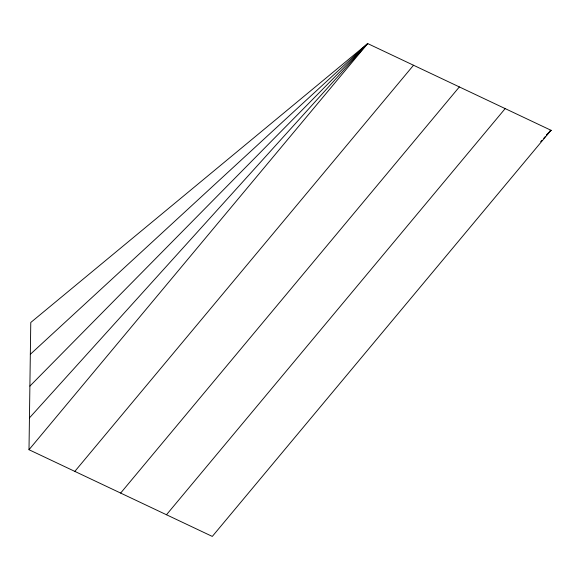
<?xml version="1.0" encoding="UTF-8"?>
<svg xmlns="http://www.w3.org/2000/svg" width="580" height="580" viewBox="0 0 580 580"><rect width="100%" height="100%" fill="white"/><g stroke="black" fill="none" stroke-linecap="round" stroke-linejoin="round"><path stroke-width="0.87" d="M29 449.717L30.776 322.48L367.705 43.572L551 130.282L212.294 536.428L29 449.717L367.705 43.572L30.334 354.293M74.827 471.395L413.525 65.25M120.647 493.072L459.353 86.927M166.475 514.75L505.173 108.605M29.442 417.904L367.705 43.572L29.892 386.099M540.676 141.709L541.894 140.367M543.714 138.352L545.534 136.329M546.751 134.988L551 130.282L549.608 131.435M546.548 134.799L551 130.282L549.666 131.508"/></g></svg>
